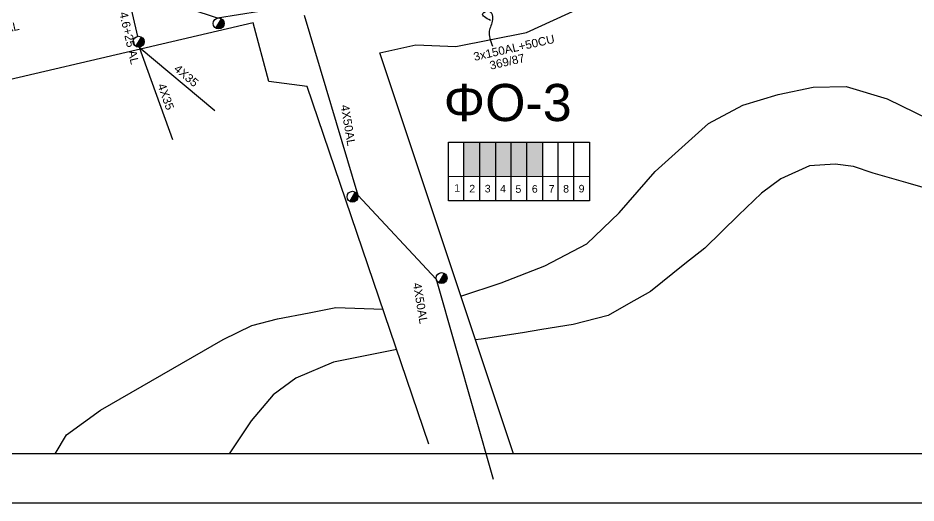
# Model space of a CAD drawing. Header units: millimetres. Extents: x 4998 to 7216, y 1887 to 2914.
# Drawn here: x 5712.8 to 5906, y 1889.4 to 1993.8 of the extents above; entities that cross this region are included whole.
import ezdxf
from ezdxf.enums import TextEntityAlignment as Align

# ---------------------------------------------------------------- set-up
doc = ezdxf.new("R2010")
doc.units = ezdxf.units.MM
doc.linetypes.add('DASHED', pattern=[19.05, 12.7, -6.35])
for name, color, linetype, lineweight in [('3x70+54.6+25 AL', 7, 'SYN_LINE', 30), ('4X35', 7, 'DASHED', 30), ('4x50+16AL', 7, 'Continuous', 30), ('4x50AL', 7, 'Continuous', 30), ('Υπόβαθρο ΔΕΗ', 7, 'Continuous', 30)]:
    doc.layers.add(name, color=color, linetype=linetype, lineweight=lineweight)
for name, color, linetype in [('Pillar OTE', 7, 'Continuous'), ('text_kalodion', 7, 'Continuous'), ('Επιγραφές - Σχήματα', 7, 'Continuous'), ('Καλώδια ΧΤ   3x150AL+50CU', 7, 'DASHED'), ('Στύλος ΦΜ', 7, 'Continuous'), ('Στύλος ΦΜ @ 1', 7, 'Continuous')]:
    doc.layers.add(name, color=color, linetype=linetype)
doc.styles.add('arial', font='ARIAL.TTF')
doc.styles.get("Standard").update_dxf_attribs({"font": 'ARIAL.TTF'})
doc.linetypes.add('PRANES_1r', pattern='A,0.5,[137,SPECLINE.shx,S=1,R=180,X=0,Y=0],0.5', length=1)
doc.linetypes.add('SYN_LINE', pattern='A,0.5,-0.0001,["/\\/\\/\\/",Standard,S=0.1,R=0,X=0,Y=-0.05],-0.25', length=0.7501)

# ---------------------------------------------------------------- blocks, each defined once
blk = doc.blocks.new('ΥΠΑΡΧΩΝ ΤΣΙΜΕΝΤΕΝΙΟΣ ΣΤΥΛΟΣ')
at = {"layer": 'Στύλος ΦΜ'}
blk.add_hatch(color=7, dxfattribs=at).paths.add_polyline_path([(-1.29, -2.28, 0.574793), (2.62, 0, 0.268822), (1.3, 2.27)])
at = {"layer": 'Στύλος ΦΜ', "color": 7}
blk.add_line((-1.29, -2.28), (1.3, 2.27), dxfattribs=at)
blk.add_circle((0, 0), 2.62, dxfattribs=at)
at = {"layer": 'Στύλος ΦΜ', "flags": 4}
for tag, p in [('ΑΡΙΘΜΟΣ', (-4.68, 8.05)), ('ΤΥΠΟΣ', (-4.91, 3.03))]:
    blk.add_attdef(tag, p, '', height=4, dxfattribs=at)

msp = doc.modelspace()

# ---------------------------------------------------------------- hatches: boundary and pattern name
at = {"layer": 'Καλώδια ΧΤ   3x150AL+50CU', "linetype": 'DASHED', "lineweight": -3, "ltscale": 0.2}
h = msp.add_hatch(color=85, dxfattribs=at)
h.dxf.hatch_style = 1
h.paths.add_polyline_path([(5812.18, 1967.1), (5808.74, 1967.1), (5808.74, 1959.74), (5812.17, 1959.74)])
h = msp.add_hatch(color=30, dxfattribs=at)
h.dxf.hatch_style = 1
h.paths.add_polyline_path([(5812.17, 1959.74), (5815.61, 1959.74), (5815.62, 1967.1), (5812.18, 1967.1)])
h = msp.add_hatch(color=151, dxfattribs=at)
h.dxf.hatch_style = 1
h.paths.add_polyline_path([(5818.91, 1967.1), (5815.62, 1967.1), (5815.61, 1959.74), (5818.91, 1959.73)])
h = msp.add_hatch(color=173, dxfattribs=at)
h.dxf.hatch_style = 1
h.paths.add_polyline_path([(5818.91, 1959.73), (5822.3, 1959.73), (5822.3, 1967.1), (5818.91, 1967.1)])
h = msp.add_hatch(color=27, dxfattribs=at)
h.dxf.hatch_style = 1
h.paths.add_polyline_path([(5822.3, 1959.73), (5825.69, 1959.73), (5825.7, 1967.1), (5822.3, 1967.1)])

# ---------------------------------------------------------------- linework, layer by layer
at = {"lineweight": -3}
msp.add_lwpolyline([(5037.13, 2894.56), (6989.09, 2894.56), (6989.09, 1899.95), (5037.13, 1899.95)], close=True, dxfattribs=at)
at = {"layer": '3x70+54.6+25 AL', "color": 85, "linetype": 'SYN_LINE', "lineweight": -3, "ltscale": 10}
msp.add_lwpolyline([(5736.45, 1998.9), (5738.49, 1989.85)], dxfattribs=at)
at = {"layer": '4X35', "color": 85, "linetype": 'SYN_LINE', "lineweight": -3, "ltscale": 20}
for points in [[(5738.89, 1987.53), (5746.01, 1967.63)], [(5738.89, 1987.53), (5755.14, 1973.93)]]:
    msp.add_lwpolyline(points, dxfattribs=at)
at = {"layer": '4x50+16AL', "color": 85, "lineweight": -3, "ltscale": 0.2}
msp.add_lwpolyline([(5813.06, 1996.35), (5773.76, 1996.64), (5755.74, 1993.79), (5737.61, 1999.78)], dxfattribs=at)
at = {"layer": '4x50AL', "color": 85, "linetype": 'Continuous', "lineweight": -3, "ltscale": 0.2}
msp.add_lwpolyline([(5774.33, 1994.43), (5785.89, 1955.65), (5802.77, 1937.58), (5815.05, 1894.51)], dxfattribs=at)
at = {"layer": 'Pillar OTE', "lineweight": -3, "ltscale": 40}
for points in [[(5805.41, 1954.46), (5805.41, 1967.1), (5835.74, 1967.1), (5835.74, 1954.43), (5805.41, 1954.46)], [(5808.73, 1954.46), (5808.74, 1967.1)], [(5812.17, 1954.46), (5812.18, 1967.1)], [(5815.61, 1954.45), (5815.62, 1967.1)], [(5818.91, 1954.45), (5818.91, 1967.1)], [(5822.3, 1954.45), (5822.3, 1967.1)], [(5825.69, 1954.44), (5825.7, 1967.1)], [(5829.03, 1954.44), (5829.03, 1967.1)], [(5832.42, 1954.44), (5832.42, 1967.1)], [(5805.41, 1959.75), (5835.74, 1959.72)]]:
    msp.add_lwpolyline(points, dxfattribs=at)
at = {"layer": 'Επιγραφές - Σχήματα', "lineweight": -3}
msp.add_lwpolyline([(4997.89, 2908.51), (7215.51, 2908.51), (7216.21, 1889.37), (4997.89, 1889.37)], close=True, dxfattribs=at)
at = {"layer": 'Υπόβαθρο ΔΕΗ', "color": 7, "lineweight": -3}
for points in [[(5819.4, 1899.95), (5790.65, 1986.33), (5798.41, 1988.04), (5807, 1987.7), (5822.24, 1990.67), (5848.77, 2002.89), (5864.4, 2018.73), (5883.67, 2053.43), (5918.9, 2142.79), (5933.98, 2147.14), (5954.28, 2140.46)], [(5801.21, 1902.04), (5775.02, 1979.1), (5766.75, 1980.11), (5763.38, 1992.76), (5683.47, 1974.08), (5617.65, 1899.26)]]:
    msp.add_lwpolyline(points, dxfattribs=at)
at = {"layer": 'Υπόβαθρο ΔΕΗ', "linetype": 'PRANES_1r', "lineweight": -3, "ltscale": 0.2}
for points in [[(5808.09, 1933.92), (5816.74, 1936.8), (5826.13, 1940.44), (5835.2, 1945.22), (5842.16, 1951.84), (5849.87, 1960.79), (5861.4, 1971.13), (5868.75, 1975.08), (5876.37, 1977.31), (5883.92, 1978.9), (5890.99, 1979.06), (5899.85, 1976.39), (5908.81, 1972), (5917.93, 1966.62), (5924.61, 1963.17), (5927.9, 1962.78), (5930.51, 1962.47), (5931.91, 1963.17)], [(5932.14, 1957.06), (5928.69, 1955.46), (5925.2, 1954.83), (5918.52, 1955.17), (5911.56, 1956.18), (5904.33, 1958.24), (5896.81, 1960.38), (5892.54, 1961.81), (5888.63, 1962.36), (5883.08, 1961.98), (5876.97, 1959.16), (5872.81, 1956.09), (5867.81, 1951.35), (5860.59, 1944.26), (5856.26, 1940.9), (5848.86, 1934.91), (5844.16, 1932.26), (5839.77, 1929.79), (5832.26, 1927.82), (5825.47, 1926.73), (5821.34, 1926.06), (5812.43, 1924.63), (5811.21, 1924.55)], [(5720.78, 1899.95), (5723.23, 1904.03), (5730.53, 1909.38), (5756.93, 1924.57), (5763.12, 1927.58), (5768.6, 1929.03), (5775.47, 1930.35), (5781.16, 1931.45), (5791.34, 1931.09)], [(5794.28, 1922.42), (5780.68, 1919.68), (5772.59, 1916.27), (5767.68, 1912.7), (5762.94, 1907.1), (5758.21, 1899.95)]]:
    msp.add_lwpolyline(points, dxfattribs=at)
at = {"layer": 'Υπόβαθρο ΔΕΗ', "color": 7, "lineweight": -3}
msp.add_spline([(5814.48, 1993.3), (5812.78, 1994.77), (5814.26, 1995.29), (5814.89, 1993.49), (5814.2, 1990.98), (5814.89, 1987.72)], degree=3, dxfattribs=at)

# ---------------------------------------------------------------- block references
at = {"layer": 'Στύλος ΦΜ @ 1', "lineweight": -3, "ltscale": 40, "xscale": 0.4500000000001327, "yscale": 0.4500000000001327, "zscale": 0.4500000000001327}
for p in [(5755.97, 1992.64), (5738.75, 1988.7), (5784.76, 1955.32), (5803.93, 1937.81)]:
    msp.add_blockref('ΥΠΑΡΧΩΝ ΤΣΙΜΕΝΤΕΝΙΟΣ ΣΤΥΛΟΣ', p, dxfattribs=at)

# ---------------------------------------------------------------- texts
at = {"lineweight": -3, "ltscale": 30, "char_height": 1.63, "width": 11.2573, "attachment_point": 1}
for s, insert in [('1', (5806.65, 1958.03)), ('2', (5809.89, 1957.89)), ('3', (5813.22, 1957.89)), ('4', (5816.53, 1957.89)), ('5', (5819.83, 1957.81)), ('6', (5823.35, 1957.84)), ('7', (5826.98, 1957.84)), ('8', (5830.09, 1957.86)), ('9', (5833.42, 1957.89))]:
    msp.add_mtext(s, dxfattribs=dict(at, insert=insert))
at = {"layer": 'text_kalodion', "linetype": 'Continuous', "lineweight": -3, "ltscale": 0.2}
for s, rotation, p in [('3x70+54.6+25 AL', 282.684, (5735.81, 1993.55)), ('4x50+16AL', 12.4077, (5706.77, 1990.8)), ('3x150AL+50CU', 12.7717, (5819.52, 1987.41)), ('4X35', 320.0495, (5749.01, 1981.41)), ('4X35', 289.669, (5744.61, 1976.89)), ('4X50AL', 279.5614, (5783.84, 1970.72)), ('4X50AL', 279.5614, (5799.38, 1932.39))]:
    msp.add_text(s, height=1.8, rotation=rotation, dxfattribs=at).set_placement(p, align=Align.MIDDLE_CENTER)
at = {"layer": 'Επιγραφές - Σχήματα', "lineweight": -3, "insert": (5804.38, 1979.62), "char_height": 8, "width": 23.3325, "attachment_point": 1, "style": 'arial'}
msp.add_mtext('ΦO-3', dxfattribs=at)
at = {"layer": 'Υπόβαθρο ΔΕΗ', "lineweight": -3, "insert": (5814.09, 1984.43), "char_height": 1.8, "width": 9.1232, "attachment_point": 1, "rotation": 13, "style": 'arial'}
msp.add_mtext('369/87', dxfattribs=at)

doc.saveas('drawing.dxf')
